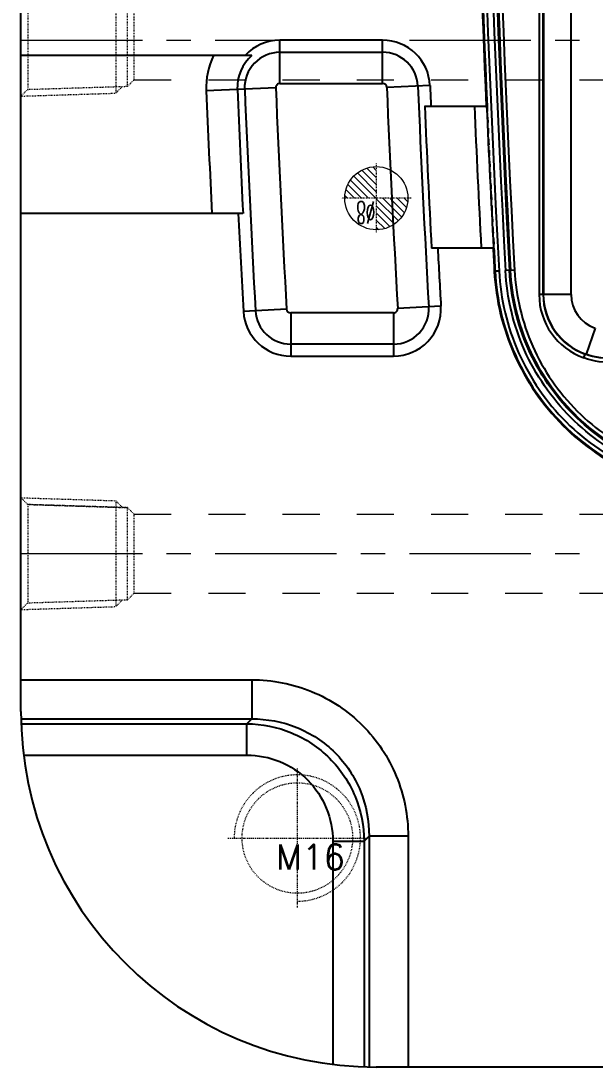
# Model space of a CAD drawing. Header units: millimetres. Extents: x 2634 to 3034, y 1430 to 1883.
# Drawn here: x 2633.6 to 2706.3, y 1462.7 to 1595.1 of the extents above; entities that cross this region are included whole.
import ezdxf
from ezdxf.enums import TextEntityAlignment as Align

# ---------------------------------------------------------------- set-up
doc = ezdxf.new("R2010")
doc.units = ezdxf.units.MM
doc.linetypes.add('CENTER', pattern=[0.6, 0.375, -0.075, 0.075, -0.075])
doc.linetypes.add('HIDDEN', pattern=[0.2, 0.1, -0.1])
for name, color, linetype, lineweight in [('cool', 153, 'HIDDEN', 9), ('epin', 13, 'Continuous', 9), ('screw', 33, 'Continuous', 13)]:
    doc.layers.add(name, color=color, linetype=linetype, lineweight=lineweight)
doc.layers.add('DEFAULT_2', color=8, linetype='HIDDEN')
doc.styles.add('TXT', font='txt.shx', dxfattribs={"bigfont": 'gbcbig.shx'})
doc.styles.add('TXT05', font='txt.shx', dxfattribs={"width": 0.5, "bigfont": 'gbcbig.shx'})

# ---------------------------------------------------------------- blocks, each defined once
blk = doc.blocks.new('epin_ejp_8')
at = {"layer": 'epin'}
h = blk.add_hatch(dxfattribs=at)
h.set_pattern_fill('_ANSI31', color=123, scale=0.2, angle=90)
h.set_pattern_definition([(135, (170.5, -113), (-0.4490128, -0.4490128), [])])
h.paths.add_polyline_path([(0, 4, 0.414214), (-4, 0), (0, 0)])
h.paths.add_polyline_path([(4, 0), (0, 0), (0, -4, 0.414214)])
at = {"layer": 'epin', "color": 1, "linetype": 'CENTER', "ltscale": 0.16}
for p, q in [((0, -4.4), (0, 4.4)), ((-4.4, 0), (4.4, 0))]:
    blk.add_line(p, q, dxfattribs=at)
at = {"layer": 'epin'}
blk.add_circle((0, 0), 4, dxfattribs=at)
at = {"layer": 'epin', "color": 6, "style": 'TXT05', "width": 0.5}
blk.add_text('%%c8', height=2.8, dxfattribs=at).set_placement((1.33, 1.8), align=Align.MIDDLE)
blk = doc.blocks.new('cool_jt_f12')
at = {"layer": 'cool', "ltscale": 0.3}
for p, q in [((0, 7.0785), (0.856, 6.2225)), ((0, 7.0785), (12, 6.7035)), ((12, 6.7035), (12.856, 5.8475)), ((12, 6.7035), (12, -6.7035)), ((0.856, 6.2225), (0.856, -6.2225)), ((13.5, 5.827375), (0.856, 6.2225)), ((0.856, 6.2225), (13.5, 5.827375)), ((14.327375, 5), (13.5, 5.827375)), ((13.5, -5.827375), (13.5, 5.827375)), ((14.327375, -5), (14.327375, 5)), ((13.5, -5.827375), (14.327375, -5)), ((0.856, -6.2225), (0, -7.0785)), ((0.856, -6.2225), (13.5, -5.827375)), ((12, -6.7035), (12.856, -5.8475)), ((0, -7.0785), (12, -6.7035))]:
    blk.add_line(p, q, dxfattribs=at)
blk = doc.blocks.new('screw_m16_g')
at = {"layer": 'screw', "color": 1, "linetype": 'CENTER', "ltscale": 0.497582}
for p, q in [((0, -8.8), (0, 8.8)), ((-8.8, 0), (8.8, 0))]:
    blk.add_line(p, q, dxfattribs=at)
at = {"layer": 'screw', "linetype": 'HIDDEN', "ltscale": 0.497582}
blk.add_circle((0, 0), 7, dxfattribs=at)
at = {"layer": 'screw', "color": 92, "linetype": 'HIDDEN', "ltscale": 0.497582}
blk.add_arc((0, 0), 8, 270, 180, dxfattribs=at)
at = {"layer": 'screw', "color": 6, "style": 'TXT'}
blk.add_text('M16', height=3.2, dxfattribs=at).set_placement((-2.72, -4))

msp = doc.modelspace()

# ---------------------------------------------------------------- linework, layer by layer
at = {"color": 7, "linetype": 'Continuous'}
for p, q in [((2633.63, 1507.67), (2633.63, 1837.67)), ((2699.25, 1787.34), (2699.25, 1560.47)), ((2699.75, 1560.47), (2699.75, 1787.34)), ((2699.79, 1787.32), (2699.79, 1560.49)), ((2703.29, 1560.49), (2703.29, 1787.32)), ((2666.42, 1587.2), (2666.42, 1592.67)), ((2679.43, 1592.67), (2666.42, 1592.67)), ((2679.43, 1587.2), (2679.43, 1592.67)), ((2633.63, 1590.76), (2662.88, 1590.76)), ((2666.42, 1591.14), (2679.43, 1591.14)), ((2666.42, 1587.2), (2679.43, 1587.2)), ((2685.42, 1586.93), (2679.96, 1586.69)), ((2665.89, 1586.65), (2657.09, 1586.28)), ((2684.75, 1584.34), (2692.54, 1584.34)), ((2633.63, 1570.76), (2661.74, 1570.76)), ((2693.41, 1566.34), (2685.62, 1566.34)), ((2694.17, 1563.45), (2693.57, 1563.42)), ((2696.13, 1563.56), (2694.98, 1563.5)), ((2699.75, 1560.47), (2699.25, 1560.47)), ((2699.79, 1560.49), (2699.75, 1560.47)), ((2686.8, 1559.01), (2681.33, 1558.7)), ((2667.26, 1558.64), (2661.8, 1558.34)), ((2667.79, 1558.14), (2667.79, 1552.67)), ((2680.81, 1558.14), (2667.79, 1558.14)), ((2680.81, 1558.14), (2680.81, 1552.67)), ((2706.33, 1556.23), (2705.19, 1552.91)), ((2680.81, 1554.21), (2667.79, 1554.21)), ((2667.79, 1552.67), (2680.81, 1552.67)), ((2704.9, 1552.46), (2705.07, 1552.93)), ((2633.63, 1511.71), (2662.85, 1511.71)), ((2662.85, 1511.71), (2662.85, 1506.75)), ((2633.63, 1506.75), (2662.85, 1506.75)), ((2633.65, 1506.13), (2662.23, 1506.13)), ((2662.23, 1506.13), (2662.85, 1506.75)), ((2662.23, 1502.17), (2662.23, 1506.13)), ((2633.96, 1502.17), (2662.23, 1502.17)), ((2677.08, 1491.27), (2677.71, 1491.9)), ((2682.66, 1491.9), (2677.71, 1491.9)), ((2677.71, 1491.9), (2677.71, 1462.68)), ((2682.66, 1491.9), (2682.66, 1462.67)), ((2673.12, 1491.27), (2677.08, 1491.27)), ((2673.12, 1491.27), (2673.12, 1463.01)), ((2677.08, 1491.27), (2677.08, 1462.7)), ((2793.94, 1462.67), (2678.63, 1462.67))]:
    msp.add_line(p, q, dxfattribs=at)
for centre, radius, start, end in [((4814.22, 1677.66), 2123.12, 176.55572, 183.08357), ((4814.22, 1677.66), 2122.31, 176.55692, 183.08357), ((4814.22, 1677.66), 2121.81, 176.55692, 183.08357), ((4814.22, 1677.66), 2121.66, 176.55692, 183.08357), ((4814.22, 1677.66), 2121.16, 176.55692, 183.08357), ((4814.22, 1677.66), 2123.72, 178.29633, 182.51848), ((4814.22, 1677.66), 2123.62, 178.29633, 182.51853), ((2666.42, 1586.67), 6, 90, 137.1079), ((2679.43, 1586.67), 6, 2.4406, 90), ((2666.42, 1586.67), 9.34, 154.0691, 182.4259), ((2666.42, 1586.67), 5.4, 130.86, 182.4259), ((2666.42, 1586.67), 4.47, 90, 182.4259), ((2679.43, 1586.67), 4.47, 2.4406, 90), ((2666.42, 1586.67), 0.528, 90, 182.4259), ((2679.43, 1586.67), 0.528, 2.4406, 90), ((4814.22, 1677.66), 2136.2, 182.44064, 183.19237), ((4814.22, 1677.66), 2132.26, 182.44064, 183.19237), ((4814.22, 1677.66), 2130.72, 182.44064, 182.51023), ((4814.22, 1677.66), 2159.06, 182.42588, 182.8382), ((4814.22, 1677.66), 2155.12, 182.42588, 182.84339), ((4814.22, 1677.66), 2154.19, 182.42588, 183.17305), ((4814.22, 1677.66), 2150.25, 182.42588, 183.17305), ((4814.22, 1677.66), 2131.51, 182.50931, 182.99372), ((4814.22, 1677.66), 2125.22, 182.51673, 183.00257), ((4814.22, 1677.66), 2123.67, 182.51855, 183.00474), ((4814.22, 1677.66), 2155.72, 182.8426, 183.17305), ((4814.22, 1677.66), 2130.72, 182.99482, 183.19237), ((4814.22, 1677.66), 2123.72, 183.00467, 183.08357), ((4814.22, 1677.66), 2123.62, 183.00473, 183.08357), ((2707.76, 1560.47), 8.51, 179.9701, 250.3215), ((2707.76, 1560.46), 8, 179.9403, 250.3525), ((2707.82, 1560.51), 8.04, 180.1727, 250.9035), ((2707.8, 1560.49), 4.5, 179.9711, 251.0669), ((2680.81, 1558.67), 6, 270, 3.1924), ((2680.81, 1558.67), 4.47, 270, 3.1924), ((2667.79, 1558.67), 6, 183.173, 270), ((2667.79, 1558.67), 4.47, 183.173, 270), ((2667.79, 1558.67), 0.528, 183.173, 270), ((2680.81, 1558.67), 0.528, 270, 3.1924), ((2709.25, 1594.38), 41.67, 264.2371, 264.4152), ((2678.63, 1507.67), 45, 180, 270)]:
    msp.add_arc(centre, radius, start, end, dxfattribs=at)
for points, knots in [([(2693.57, 1563.42), (2693.67, 1561.59), (2694.21, 1557.94), (2696.57, 1551.05), (2701.77, 1543.42), (2709.4, 1538.23), (2716.3, 1535.88), (2719.94, 1535.34), (2721.77, 1535.24)], [0, 0, 0, 0, 0.126635, 0.252117, 0.500026, 0.747908, 0.873372, 1, 1, 1, 1]), ([(2693.67, 1563.43), (2693.86, 1559.83), (2695.58, 1552.62), (2701.85, 1543.51), (2710.97, 1537.25), (2718.18, 1535.53), (2721.78, 1535.34)], [0, 0, 0, 0, 0.249958, 0.499987, 0.750028, 1, 1, 1, 1]), ([(2694.17, 1563.45), (2694.36, 1559.91), (2696.05, 1552.83), (2702.21, 1543.87), (2711.18, 1537.72), (2718.26, 1536.03), (2721.81, 1535.85)], [0, 0, 0, 0, 0.249984, 0.499987, 0.750004, 1, 1, 1, 1]), ([(2721.85, 1536.66), (2718.41, 1536.84), (2711.52, 1538.48), (2702.8, 1544.46), (2696.81, 1553.17), (2695.17, 1560.06), (2694.98, 1563.5)], [0, 0, 0, 0, 0.249984, 0.50002, 0.750032, 1, 1, 1, 1]), ([(2721.87, 1537.16), (2718.49, 1537.34), (2711.73, 1538.94), (2703.16, 1544.82), (2697.28, 1553.38), (2695.66, 1560.14), (2695.48, 1563.53)], [0, 0, 0, 0, 0.250011, 0.500019, 0.750001, 1, 1, 1, 1]), ([(2721.88, 1537.3), (2718.52, 1537.48), (2711.79, 1539.08), (2703.26, 1544.92), (2697.41, 1553.44), (2695.81, 1560.17), (2695.63, 1563.53)], [0, 0, 0, 0, 0.249977, 0.500023, 0.750041, 1, 1, 1, 1]), ([(2696.13, 1563.56), (2696.3, 1560.26), (2697.88, 1553.65), (2703.63, 1545.29), (2712, 1539.55), (2718.6, 1537.98), (2721.91, 1537.8)], [0, 0, 0, 0, 0.249991, 0.499977, 0.749994, 1, 1, 1, 1]), ([(2703.29, 1560.49), (2702.87, 1560.49), (2702.07, 1560.49), (2701.02, 1560.49), (2700.28, 1560.49), (2699.9, 1560.5), (2699.79, 1560.49)], [0, 0, 0, 0, 0.363837, 0.678069, 0.900242, 1, 1, 1, 1]), ([(2712.84, 1552.89), (2711.62, 1552.3), (2708.93, 1551.6), (2706.17, 1552), (2704.9, 1552.46)], [0, 0, 0, 0, 0.499824, 1, 1, 1, 1]), ([(2712.62, 1553.34), (2711.46, 1552.78), (2708.9, 1552.11), (2706.28, 1552.49), (2705.07, 1552.93)], [0, 0, 0, 0, 0.50001, 1, 1, 1, 1]), ([(2712.64, 1553.38), (2711.51, 1552.83), (2708.99, 1552.15), (2706.4, 1552.5), (2705.19, 1552.91)], [0, 0, 0, 0, 0.499017, 1, 1, 1, 1]), ([(2662.85, 1511.71), (2664.15, 1511.71), (2666.75, 1511.45), (2670.49, 1510.33), (2673.94, 1508.5), (2676.97, 1506.02), (2679.45, 1502.99), (2681.28, 1499.54), (2682.41, 1495.79), (2682.66, 1493.2), (2682.66, 1491.9)], [0, 0, 0, 0, 0.124984, 0.24998, 0.374955, 0.499934, 0.624919, 0.749913, 0.87498, 1, 1, 1, 1]), ([(2662.23, 1506.13), (2664.16, 1506.12), (2668.06, 1505.34), (2672.99, 1502.03), (2676.29, 1497.1), (2677.07, 1493.2), (2677.08, 1491.27)], [0, 0, 0, 0, 0.250016, 0.500067, 0.750045, 1, 1, 1, 1]), ([(2662.85, 1506.75), (2664.79, 1506.77), (2668.71, 1506.03), (2673.69, 1502.74), (2676.99, 1497.76), (2677.72, 1493.84), (2677.71, 1491.9)], [0, 0, 0, 0, 0.249946, 0.499933, 0.749946, 1, 1, 1, 1]), ([(2662.23, 1502.17), (2663.65, 1502.17), (2666.51, 1501.61), (2670.15, 1499.19), (2672.56, 1495.56), (2673.12, 1492.69), (2673.12, 1491.27)], [0, 0, 0, 0, 0.25007, 0.500067, 0.749991, 1, 1, 1, 1])]:
    msp.add_open_spline(points, degree=3, knots=knots, dxfattribs=at)
at = {"layer": 'cool', "color": 1, "linetype": 'CENTER', "ltscale": 41}
for p, q in [((2633.63, 1592.67), (3033.63, 1592.67)), ((2633.63, 1527.67), (3033.63, 1527.67))]:
    msp.add_line(p, q, dxfattribs=at)
at = {"layer": 'cool', "ltscale": 47}
for p, q in [((2647.96, 1587.67), (3019.3, 1587.67)), ((2647.96, 1532.67), (3019.3, 1532.67)), ((2647.96, 1522.67), (3019.3, 1522.67))]:
    msp.add_line(p, q, dxfattribs=at)
at = {"layer": 'DEFAULT_2', "color": 8, "linetype": 'HIDDEN', "ltscale": 0.04}
for p, q in [((2692.54, 1584.34), (2692.6, 1584.34)), ((2693.41, 1566.34), (2693.46, 1566.34))]:
    msp.add_line(p, q, dxfattribs=at)
at = {"layer": 'DEFAULT_2', "color": 8, "linetype": 'HIDDEN', "ltscale": 7}
msp.add_arc((4814.22, 1677.66), 2123.62, 182.51853, 183.00473, dxfattribs=at)

# ---------------------------------------------------------------- block references
at = {"layer": 'cool', "ltscale": 0.932966}
for p in [(2633.63, 1592.67), (2633.63, 1527.67)]:
    msp.add_blockref('cool_jt_f12', p, dxfattribs=at)
at = {"layer": 'epin', "rotation": 180}
msp.add_blockref('epin_ejp_8', (2678.63, 1572.67), dxfattribs=at)
at = {"layer": 'screw'}
msp.add_blockref('screw_m16_g', (2668.63, 1491.67), dxfattribs=at)

doc.saveas('drawing.dxf')
